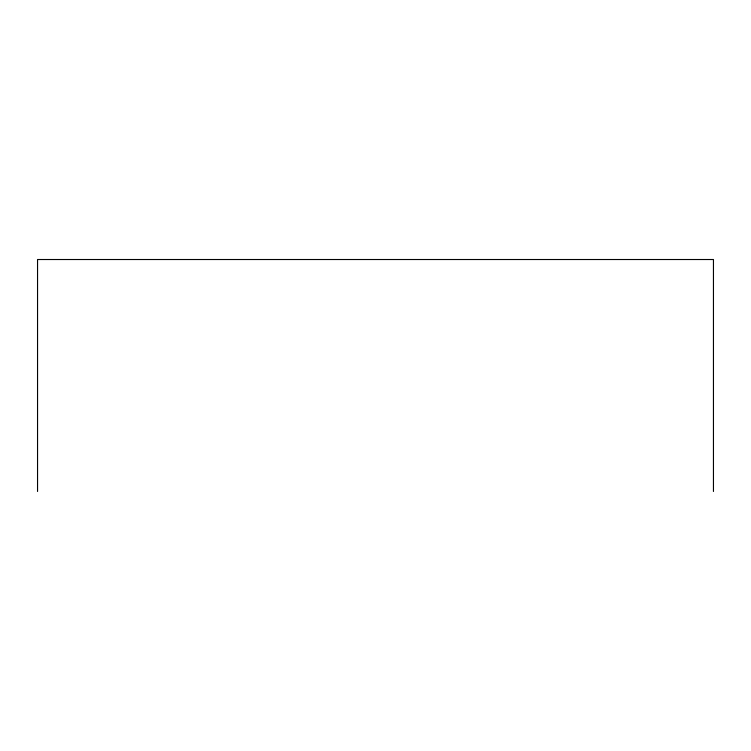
<?xml version="1.0" encoding="UTF-8"?>
<svg xmlns="http://www.w3.org/2000/svg" width="751" height="751" viewBox="0 0 751 751"><rect width="100%" height="100%" fill="white"/><g stroke="black" fill="none" stroke-linecap="round" stroke-linejoin="round"><path stroke-width="1.13" d="M713.45 491.483L713.45 259.517L37.55 259.517L37.55 491.483"/></g></svg>
